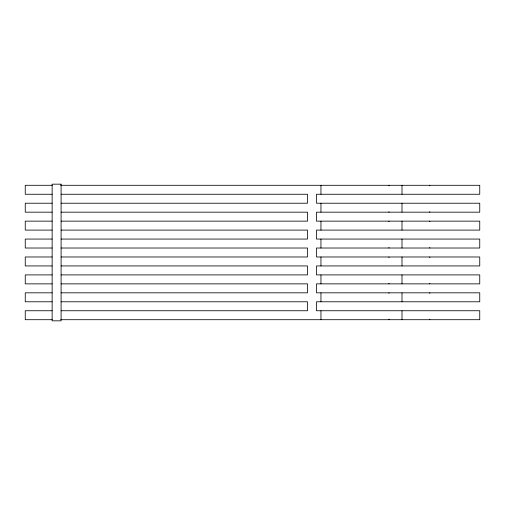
<?xml version="1.0" encoding="UTF-8"?>
<svg xmlns="http://www.w3.org/2000/svg" width="505" height="505" viewBox="0 0 505 505"><rect width="100%" height="100%" fill="white"/><g stroke="black" fill="none" stroke-linecap="round" stroke-linejoin="round"><path stroke-width="0.76" d="M52.204 185.297L25.25 185.297L25.25 194.255L52.135 194.255M60.676 185.297L479.75 185.297L479.75 194.255L316.477 194.255L316.477 203.218L479.75 203.218L479.75 212.176L316.477 212.176L316.477 221.139L479.75 221.139L479.75 230.097L316.477 230.097L316.477 239.061L479.75 239.061L479.75 248.018L316.477 248.018L316.477 256.982L479.75 256.982L479.75 265.939L316.477 265.939L316.477 274.903L479.75 274.903L479.75 283.861L316.477 283.861L316.477 292.824L479.75 292.824L479.75 301.782L316.477 301.782L316.477 310.745L479.75 310.745L479.75 319.703L60.676 319.703M61.092 194.255L307.513 194.255L307.513 203.218L61.092 203.218M52.135 203.218L25.25 203.218L25.25 212.176L52.135 212.176M61.092 212.176L307.513 212.176L307.513 221.139L61.092 221.139M52.135 221.139L25.25 221.139L25.25 230.097L52.135 230.097M61.092 230.097L307.513 230.097L307.513 239.061L61.092 239.061M52.135 239.061L25.25 239.061L25.25 248.018L52.135 248.018M61.092 248.018L307.513 248.018L307.513 256.982L61.092 256.982M52.135 256.982L25.25 256.982L25.25 265.939L52.135 265.939M61.092 265.939L307.513 265.939L307.513 274.903L61.092 274.903M52.135 274.903L25.25 274.903L25.25 283.861L52.135 283.861M61.092 283.861L307.513 283.861L307.513 292.824L61.092 292.824M52.135 292.824L25.25 292.824L25.25 301.782L52.135 301.782M61.092 301.782L307.513 301.782L307.513 310.745L61.092 310.745M52.135 310.745L25.25 310.745L25.25 319.703L52.204 319.703M429.793 185.297L429.793 185.853M429.793 211.614L429.793 212.176M429.793 221.139L429.793 221.695M429.793 247.463L429.793 248.018M429.793 256.982L429.793 257.537M429.793 283.305L429.793 283.861M429.793 292.824L429.793 293.386M429.793 319.147L429.793 319.703M401.999 185.297L401.999 194.255M401.999 203.218L401.999 212.176M401.999 221.139L401.999 230.097M401.999 239.061L401.999 248.018M401.999 256.982L401.999 265.939M401.999 274.903L401.999 283.861M401.999 292.824L401.999 301.782M401.999 310.745L401.999 319.703M388.964 185.297L388.964 185.853M388.964 211.614L388.964 212.176M388.964 221.139L388.964 221.695M388.964 247.463L388.964 248.018M388.964 256.982L388.964 257.537M388.964 283.305L388.964 283.861M388.964 292.824L388.964 293.386M388.964 319.147L388.964 319.703M320.953 185.297L320.953 194.255M320.953 203.218L320.953 212.176M320.953 221.139L320.953 230.097M320.953 239.061L320.953 248.018M320.953 256.982L320.953 265.939M320.953 274.903L320.953 283.861M320.953 292.824L320.953 301.782M320.953 310.745L320.953 319.703M61.092 184.173L52.135 184.173L52.135 320.827L61.092 320.827L61.092 184.173"/></g></svg>
